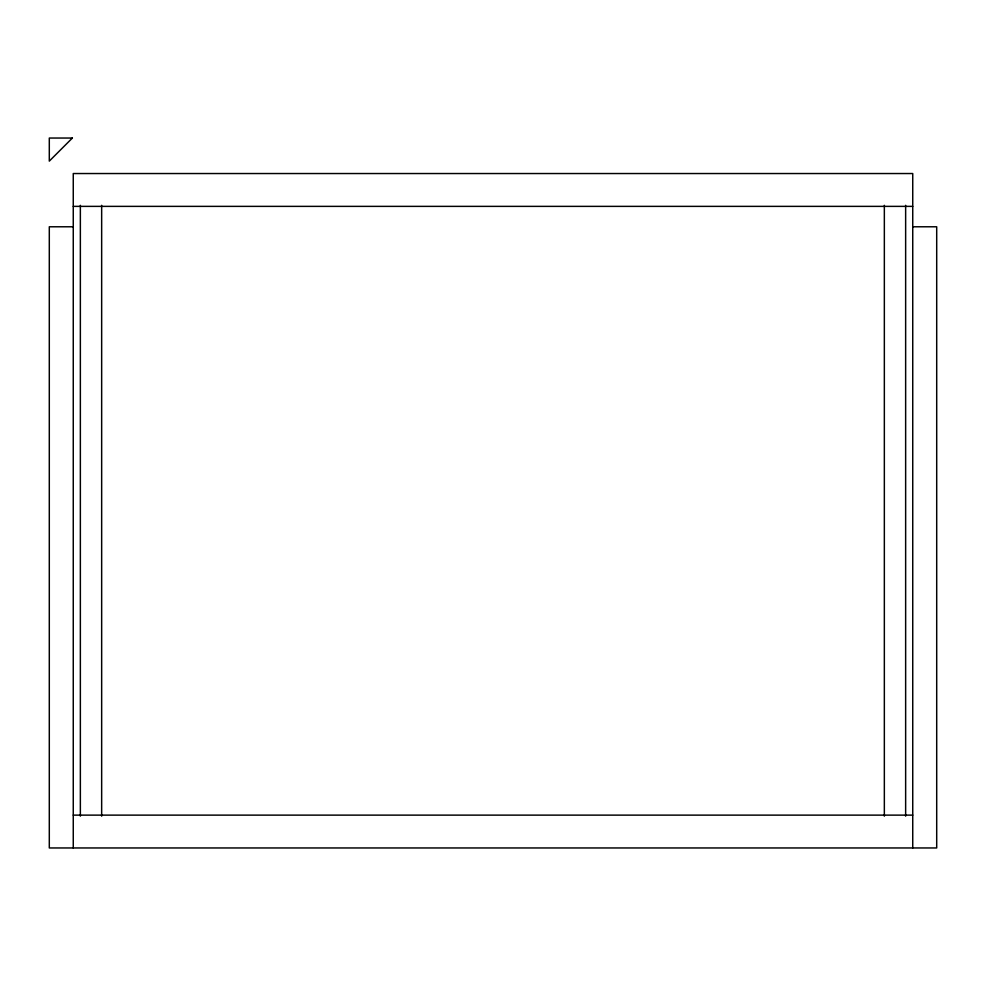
<?xml version="1.0" encoding="UTF-8"?>
<svg xmlns="http://www.w3.org/2000/svg" width="986" height="986" viewBox="0 0 986 986"><rect width="100%" height="100%" fill="white"/><g stroke="black" fill="none" stroke-linecap="round" stroke-linejoin="round"><path stroke-width="1.48" d="M73.26 206.37L912.74 206.37M73.26 226.78L49.3 226.78L49.3 847.96L936.7 847.96L936.7 226.78L912.74 226.78M73.26 815.126L912.74 815.126M912.74 847.96L912.74 173.536L73.26 173.536L73.26 847.96M905.641 205.334L905.641 816.162M884.343 205.334L884.343 816.162M101.657 205.334L101.657 816.162M80.359 205.334L80.359 816.162M72.372 138.04L49.3 161.112L49.3 138.04L72.372 138.04"/></g></svg>
